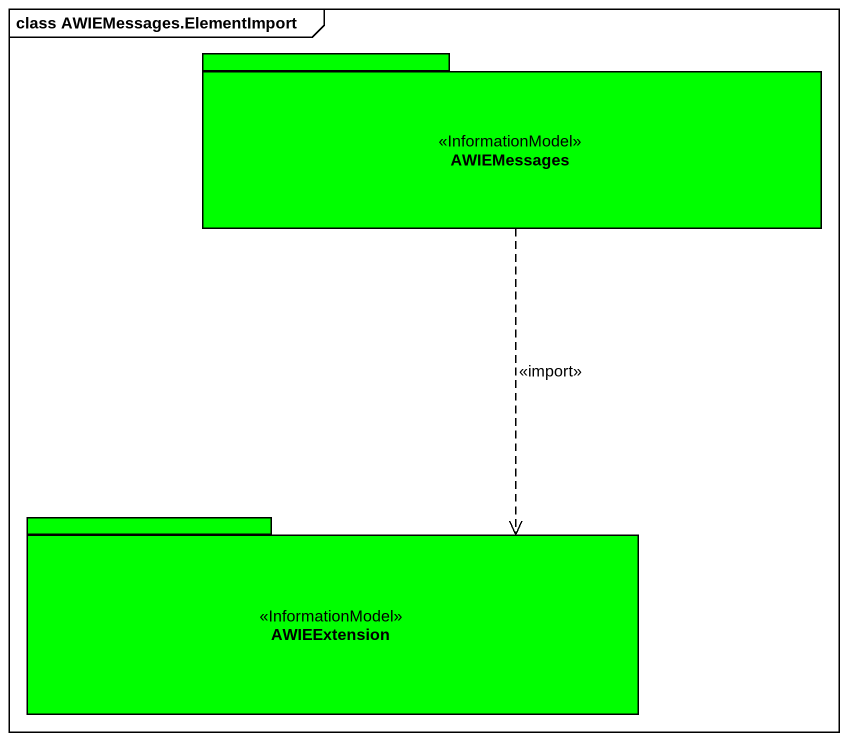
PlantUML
@startuml
mainframe class AWIEMessages.ElementImport
package AWIEMessages <<InformationModel>> #00FF00 {
}
package AWIEExtension <<InformationModel>> #00FF00 {
}
AWIEMessages ..> AWIEExtension : <<import>>
@enduml
